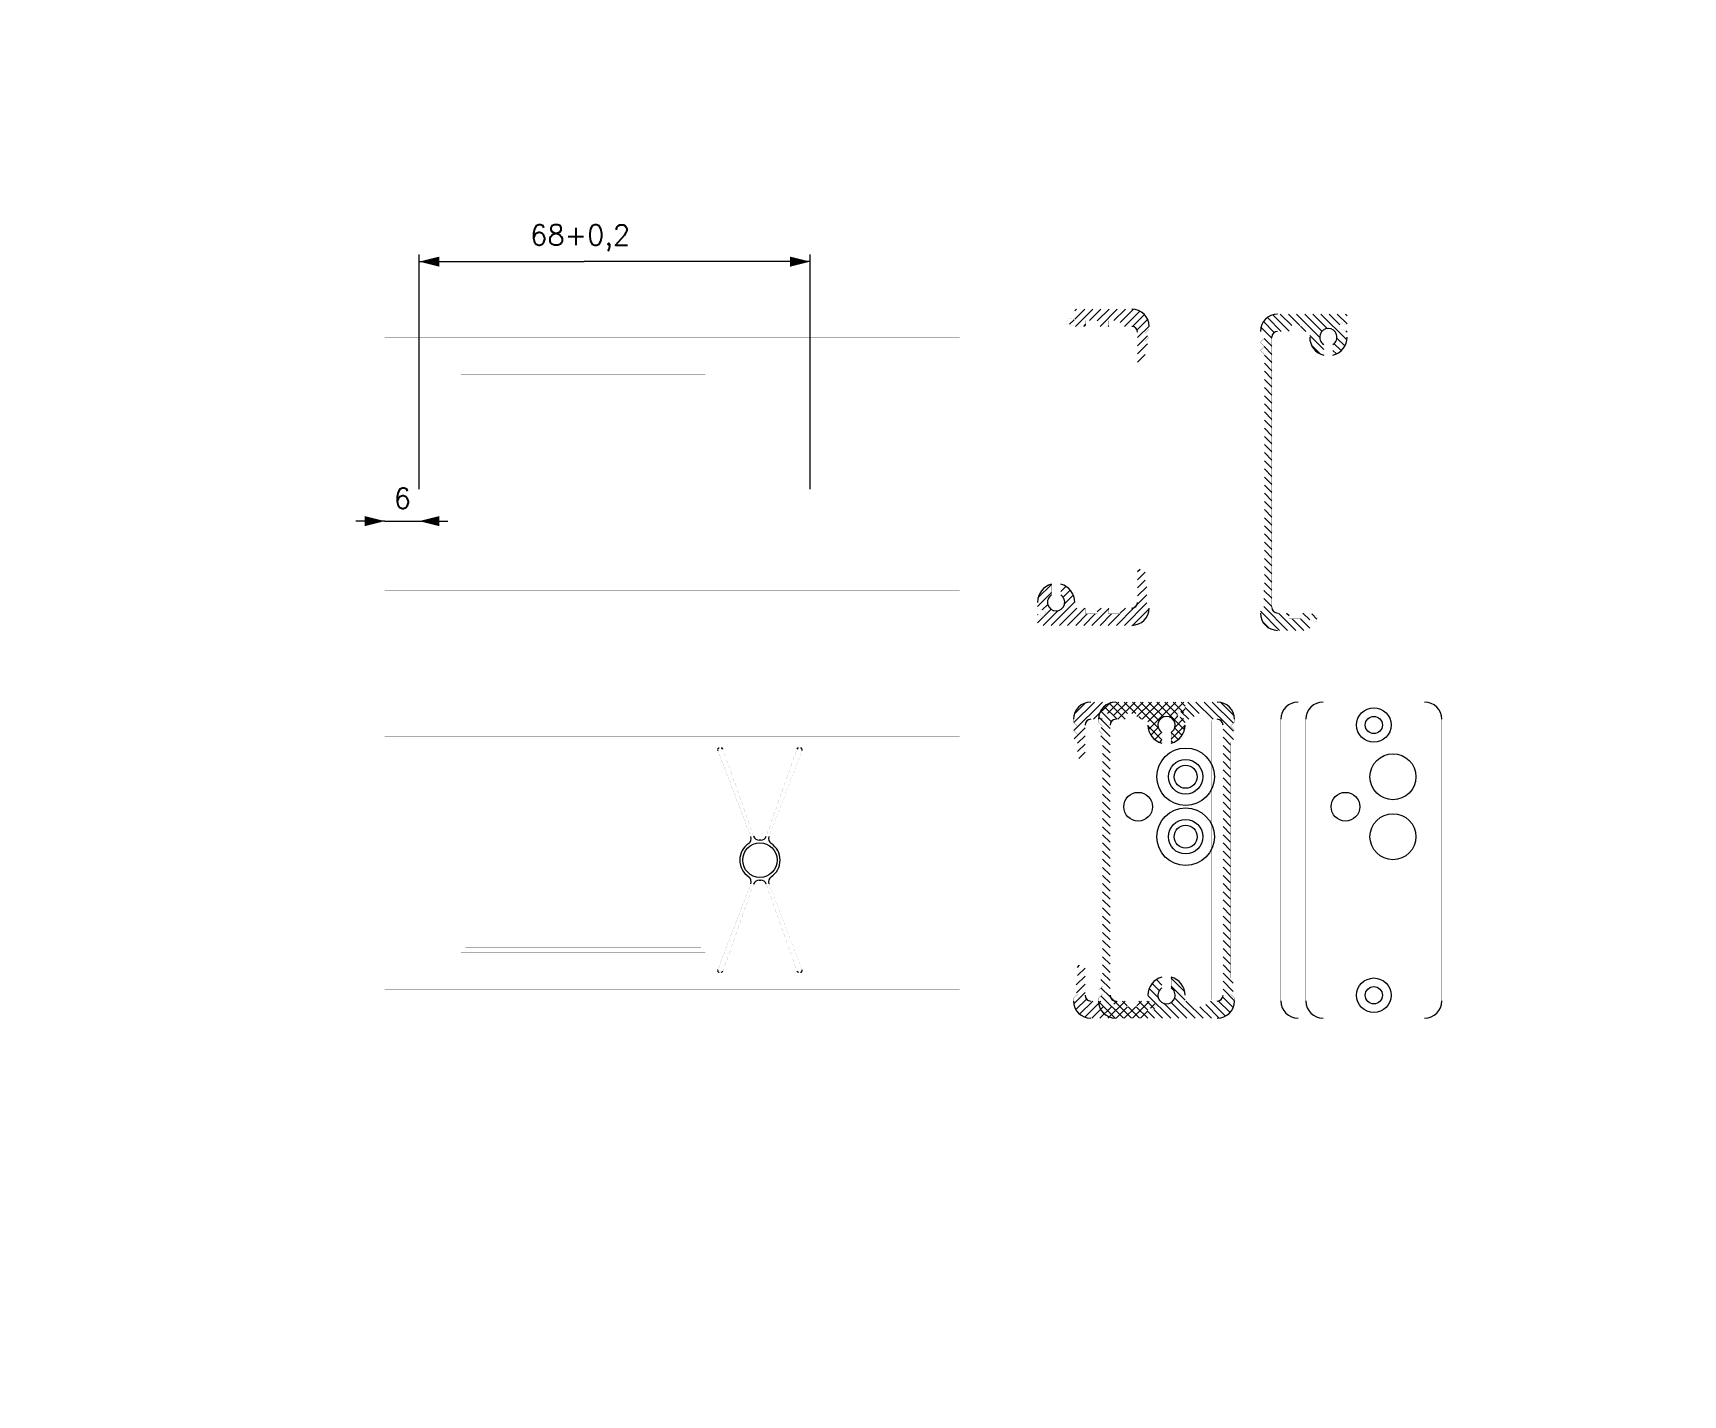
# Model space of a CAD drawing. Extents: x -143 to 143, y -133 to 103.
import ezdxf

# ---------------------------------------------------------------- set-up
doc = ezdxf.new("R2010")
doc.units = 0
doc.header["$LTSCALE"] = 25
for name, color, linetype in [('Bema_ung', 7, 'CONTINUOUS'), ('Hilfslinien', 7, 'CONTINUOUS'), ('Layer1', 7, 'CONTINUOUS')]:
    doc.layers.add(name, color=color, linetype=linetype)
doc.styles.get("Standard").update_dxf_attribs({"font": 'txt.shx'})
doc.dimstyles.get("Standard").update_dxf_attribs({"dimtxt": 2.5, "dimasz": 2.5, "dimexe": 1.25, "dimexo": 0.625, "dimtad": 1, "dimcen": 2.5, "dimazin": 3, "dimtfac": 1, "dimtmove": 0, "dimatfit": 3})

# ---------------------------------------------------------------- blocks, each defined once
blk = doc.blocks.new('*CLMP597661208')
at = {"layer": 'Layer1', "color": 0, "linetype": 'CONTINUOUS'}
for p, q in [((42.83, -13.69), (45.06, -15.92)), ((43.7, -13.14), (46.47, -15.92)), ((44.89, -12.92), (46.89, -14.92)), ((46.3, -12.92), (48.3, -14.92)), ((47.72, -12.92), (52.31, -17.51)), ((49.13, -12.92), (52.37, -16.16)), ((50.54, -12.92), (53.16, -15.53)), ((51.96, -12.92), (56.78, -17.74)), ((53.37, -12.92), (55.54, -15.08)), ((54.79, -12.92), (56.58, -14.71)), ((56.2, -12.92), (56.91, -13.62)), ((41.86, -15.55), (43.83, -17.51)), ((42.21, -14.48), (44.05, -16.32)), ((48.83, -15.44), (49.3, -15.92)), ((50.41, -17.03), (52.86, -19.47)), ((56.02, -15.56), (56.91, -16.45)), ((42.26, -18.78), (43.83, -20.34)), ((42.27, -17.37), (43.83, -18.92)), ((54.46, -18.24), (55.66, -19.45)), ((54.46, -19.65), (54.76, -19.96)), ((55.04, -17.41), (56.35, -18.72)), ((42.53, -20.45), (43.83, -21.75)), ((42.53, -21.87), (43.83, -23.17)), ((42.53, -23.28), (43.83, -24.58)), ((42.53, -24.7), (43.83, -26)), ((42.53, -26.11), (43.83, -27.41)), ((42.53, -27.52), (43.83, -28.82)), ((42.53, -28.94), (43.83, -30.24)), ((42.53, -30.35), (43.83, -31.65)), ((42.53, -31.77), (43.83, -33.07)), ((42.53, -33.18), (43.83, -34.48)), ((42.53, -34.6), (43.83, -35.9)), ((42.53, -36.01), (43.83, -37.31)), ((42.53, -37.42), (43.83, -38.72)), ((42.53, -38.84), (43.83, -40.14)), ((42.53, -40.25), (43.83, -41.55)), ((42.53, -41.67), (43.83, -42.97)), ((42.53, -43.08), (43.83, -44.38)), ((42.53, -44.49), (43.83, -45.79)), ((42.53, -45.91), (43.83, -47.21)), ((42.53, -47.32), (43.83, -48.62)), ((42.53, -48.74), (43.83, -50.04)), ((42.53, -50.15), (43.83, -51.45)), ((42.53, -51.57), (43.83, -52.87)), ((42.53, -52.98), (43.83, -54.28)), ((42.53, -54.39), (43.83, -55.69)), ((42.53, -55.81), (43.83, -57.11)), ((42.53, -57.22), (43.83, -58.52)), ((42.53, -58.64), (43.83, -59.94)), ((42.53, -60.05), (43.83, -61.35)), ((42.24, -62.6), (43.89, -64.25)), ((42.25, -61.19), (43.83, -62.77)), ((41.84, -65.02), (44.72, -67.9)), ((42.24, -64), (46.15, -67.92)), ((43.89, -64.25), (44.5, -64.85)), ((44.5, -64.85), (47.56, -67.92)), ((45.98, -64.92), (46.83, -65.77)), ((46.98, -65.92), (48.98, -67.92)), ((48.39, -65.92), (50.39, -67.92)), ((48.83, -64.94), (50.41, -66.52)), ((50.22, -64.92), (51.56, -66.26))]:
    blk.add_line(p, q, dxfattribs=at)
blk = doc.blocks.new('*CLMP998710560')
at = {"layer": 'Layer1', "color": 0, "linetype": 'CONTINUOUS', "const_width": 0.01}
for points in [[(44.83, -12.92), (56.91, -12.92)], [(56.91, -14.84), (56.91, -12.92)], [(41.83, -16.42), (41.83, -15.92)], [(42.53, -17.12), (41.83, -16.42)], [(41.83, -17.82), (42.53, -17.12)], [(43.83, -16.92), (43.83, -63.92)], [(46.83, -15.92), (44.83, -15.92)], [(46.83, -15.92), (46.83, -14.92)], [(48.83, -14.92), (46.83, -14.92)], [(48.83, -15.92), (48.83, -14.92)], [(50.41, -15.92), (48.83, -15.92)], [(50.41, -16.92), (50.41, -15.92)], [(55.44, -15.33), (55.81, -14.4)], [(56.91, -15.92), (55.44, -15.33)], [(55.81, -14.4), (56.91, -14.84)], [(56.91, -16.92), (56.91, -15.92)], [(42.53, -18.52), (41.83, -17.82)], [(41.83, -19.22), (42.53, -18.52)], [(42.53, -19.92), (41.83, -19.22)], [(42.53, -19.92), (42.53, -60.92)], [(52.86, -18.18), (52.86, -20.07)], [(54.46, -18.18), (54.46, -20.07)], [(42.53, -60.92), (41.83, -61.62)], [(41.83, -61.62), (42.53, -62.32)], [(42.53, -62.32), (41.83, -63.02)], [(41.83, -63.02), (42.53, -63.72)], [(42.53, -63.72), (41.83, -64.42)], [(41.83, -64.92), (41.83, -64.42)], [(46.83, -64.92), (44.83, -64.92)], [(46.83, -64.92), (46.83, -65.92)], [(48.83, -65.92), (46.83, -65.92)], [(48.83, -64.92), (48.83, -65.92)], [(50.41, -64.92), (48.83, -64.92)], [(50.41, -64.92), (51.87, -65.5)], [(51.5, -66.43), (50.41, -65.99)], [(50.41, -65.99), (50.41, -67.92)], [(51.87, -65.5), (51.5, -66.43)], [(44.83, -67.92), (50.41, -67.92)]]:
    blk.add_lwpolyline(points, dxfattribs=at)
at = {"layer": 'Layer1', "color": 0, "linetype": 'CONTINUOUS'}
for centre, radius, start, end in [((44.83, -15.92), 3, 90, 180), ((44.83, -16.92), 1, 90, 180), ((53.66, -16.92), 3.25, 180, 255.75), ((53.66, -16.92), 1.5, 302.231, 237.769), ((53.66, -16.92), 3.25, 284.25, 360), ((44.83, -64.92), 3, 180, 270), ((44.83, -63.92), 1, 180, 270), ((44.83, -63.92), 1, 180, 270)]:
    blk.add_arc(centre, radius, start, end, dxfattribs=at)
at = {"layer": 'Layer1'}
blk.add_blockref('*CLMP597661208', (0, 0), dxfattribs=at)
blk = doc.blocks.new('*CLMP597661576')
at = {"layer": 'Layer1', "color": 0, "linetype": 'CONTINUOUS'}
for p, q in [((56.91, -13.87), (58.48, -15.45)), ((57.36, -12.92), (59.36, -14.92)), ((58.78, -12.92), (61.78, -15.92)), ((60.19, -12.92), (65.29, -18.01)), ((61.61, -12.92), (65.29, -16.6)), ((63.08, -12.98), (65.42, -15.32)), ((55.47, -15.26), (55.6, -15.39)), ((56.16, -14.54), (57.53, -15.92)), ((63.48, -17.62), (65.28, -19.42)), ((63.48, -19.04), (64.78, -20.34)), ((63.48, -20.45), (64.78, -21.75)), ((63.48, -21.87), (64.78, -23.17)), ((63.48, -23.28), (64.78, -24.58)), ((63.48, -24.69), (64.78, -25.99)), ((63.48, -26.11), (64.78, -27.41)), ((63.48, -27.52), (64.78, -28.82)), ((63.48, -28.94), (64.78, -30.24)), ((63.48, -30.35), (64.78, -31.65)), ((63.48, -31.76), (64.78, -33.06)), ((63.48, -33.18), (64.78, -34.48)), ((63.48, -34.59), (64.78, -35.89)), ((63.48, -36.01), (64.78, -37.31)), ((63.48, -37.42), (64.78, -38.72)), ((63.48, -38.84), (64.78, -40.14)), ((63.48, -40.25), (64.78, -41.55)), ((63.48, -41.66), (64.78, -42.96)), ((63.48, -43.08), (64.78, -44.38)), ((63.48, -44.49), (64.78, -45.79)), ((63.48, -45.91), (64.78, -47.21)), ((63.48, -47.32), (64.78, -48.62)), ((63.48, -48.74), (64.78, -50.04)), ((63.48, -50.15), (64.78, -51.45)), ((63.48, -51.56), (64.78, -52.86)), ((63.48, -52.98), (64.78, -54.28)), ((63.48, -54.39), (64.78, -55.69)), ((63.48, -55.81), (64.78, -57.11)), ((63.48, -57.22), (64.78, -58.52)), ((63.48, -58.63), (64.78, -59.93)), ((63.48, -60.05), (65.27, -61.83)), ((50.63, -62.75), (52.25, -64.37)), ((51.16, -61.86), (52.4, -63.1)), ((51.9, -61.19), (52.86, -62.15)), ((54.46, -60.92), (56.83, -63.3)), ((54.46, -62.33), (56.91, -64.78)), ((63.48, -61.46), (65.26, -63.24)), ((63.48, -62.88), (65.48, -64.88)), ((50.41, -63.94), (54.38, -67.92)), ((53.19, -65.31), (55.79, -67.92)), ((54.46, -65.17), (57.21, -67.92)), ((55.06, -64.35), (58.62, -67.92)), ((57.04, -64.92), (60.04, -67.92)), ((58.45, -64.92), (58.48, -64.95)), ((59.45, -65.92), (61.45, -67.92)), ((60.48, -65.53), (62.83, -67.88)), ((61.28, -64.92), (63.91, -67.54)), ((62.66, -64.88), (64.7, -66.92)), ((63.42, -64.23), (65.26, -66.06)), ((50.41, -66.77), (51.55, -67.92)), ((51.47, -66.42), (52.97, -67.92))]:
    blk.add_line(p, q, dxfattribs=at)
blk = doc.blocks.new('*CLMP670563568')
at = {"layer": 'Layer1', "color": 0, "linetype": 'CONTINUOUS', "const_width": 0.01}
for points in [[(56.91, -14.84), (56.91, -12.92)], [(62.48, -12.92), (56.91, -12.92)], [(55.44, -15.33), (55.81, -14.4)], [(56.91, -15.92), (55.44, -15.33)], [(55.81, -14.4), (56.91, -14.84)], [(56.91, -15.92), (58.48, -15.92)], [(58.48, -15.92), (58.48, -14.92)], [(58.48, -14.92), (60.48, -14.92)], [(60.48, -15.92), (60.48, -14.92)], [(60.48, -15.92), (62.48, -15.92)], [(63.48, -63.92), (63.48, -16.92)], [(64.78, -17.12), (65.48, -16.42)], [(65.48, -17.82), (64.78, -17.12)], [(65.48, -15.92), (65.48, -16.42)], [(64.78, -18.52), (65.48, -17.82)], [(65.48, -19.22), (64.78, -18.52)], [(64.78, -19.92), (65.48, -19.22)], [(64.78, -60.92), (64.78, -19.92)], [(52.86, -62.65), (52.86, -60.77)], [(54.46, -62.65), (54.46, -60.77)], [(64.78, -60.92), (65.48, -61.62)], [(65.48, -61.62), (64.78, -62.32)], [(64.78, -62.32), (65.48, -63.02)], [(65.48, -63.02), (64.78, -63.72)], [(50.41, -63.92), (50.41, -64.92)], [(50.41, -64.92), (51.87, -65.5)], [(51.5, -66.43), (50.41, -65.99)], [(50.41, -65.99), (50.41, -67.92)], [(51.87, -65.5), (51.5, -66.43)], [(56.91, -63.92), (56.91, -64.92)], [(56.91, -64.92), (58.48, -64.92)], [(58.48, -64.92), (58.48, -65.92)], [(58.48, -65.92), (60.48, -65.92)], [(60.48, -64.92), (60.48, -65.92)], [(60.48, -64.92), (62.48, -64.92)], [(64.78, -63.72), (65.48, -64.42)], [(65.48, -64.42), (65.48, -64.92)], [(62.48, -67.92), (50.41, -67.92)]]:
    blk.add_lwpolyline(points, dxfattribs=at)
at = {"layer": 'Layer1', "color": 0, "linetype": 'CONTINUOUS'}
for centre, radius, start, end in [((62.48, -15.92), 3, 0, 90), ((62.48, -16.92), 1, 0, 90), ((62.48, -16.92), 1, 0, 90), ((53.66, -63.92), 3.25, 104.25, 180), ((53.66, -63.92), 1.5, 122.231, 57.769), ((53.66, -63.92), 3.25, 360, 75.75), ((62.48, -63.92), 1, 270, 0), ((62.48, -64.92), 3, 270, 0)]:
    blk.add_arc(centre, radius, start, end, dxfattribs=at)
at = {"layer": 'Layer1'}
blk.add_blockref('*CLMP597661576', (0, 0), dxfattribs=at)
blk = doc.blocks.new('*CLMP670563152')
at = {"layer": 'Layer1', "color": 0, "linetype": 'CONTINUOUS', "const_width": 0.01}
for points in [[(51.08, -42.12), (51.08, -59.92)], [(59.98, -42.12), (51.08, -42.12)], [(59.98, -59.92), (59.98, -42.12)], [(51.08, -59.92), (59.98, -59.92)]]:
    blk.add_lwpolyline(points, dxfattribs=at)
blk = doc.blocks.new('*CLMP670562704')
at = {"layer": 'Layer1', "color": 0, "linetype": 'CONTINUOUS'}
for radius in [5, 3, 2]:
    blk.add_circle((56.98, -25.92), radius, dxfattribs=at)
blk = doc.blocks.new('*CLMP670562152')
at = {"layer": 'Layer1', "color": 0, "linetype": 'CONTINUOUS'}
for radius in [5, 3, 2]:
    blk.add_circle((56.98, -36.34), radius, dxfattribs=at)
blk = doc.blocks.new('*CLMP670561840')
at = {"layer": 'Layer1', "color": 0, "linetype": 'CONTINUOUS', "const_width": 0.01}
for points in [[(61.48, -16.17), (59.98, -16.17)], [(59.98, -16.17), (59.98, -64.67)], [(61.48, -64.67), (61.48, -16.17)], [(59.98, -64.67), (61.48, -64.67)]]:
    blk.add_lwpolyline(points, dxfattribs=at)
blk = doc.blocks.new('*CLMP670560472')
at = {"layer": 'Layer1', "color": 0, "linetype": 'CONTINUOUS', "const_width": 0.01}
for points in [[(41.78, -19.21), (40.28, -19.21)], [(40.28, -19.21), (40.28, -62.21)], [(41.78, -62.21), (41.78, -19.21)], [(38.18, -22.71), (38.18, -58.71)], [(40.28, -22.71), (38.18, -22.71)], [(40.28, -58.71), (40.28, -22.71)], [(41.78, -59.92), (41.78, -20.92)], [(41.78, -20.92), (43.78, -20.92)], [(43.78, -20.92), (43.78, -59.92)], [(38.18, -58.71), (40.28, -58.71)], [(43.78, -59.92), (41.78, -59.92)], [(40.28, -62.21), (41.78, -62.21)]]:
    blk.add_lwpolyline(points, dxfattribs=at)
blk = doc.blocks.new('*CLMP597679552')
at = {"layer": 'Layer1', "color": 0, "linetype": 'CONTINUOUS'}
for p, q in [((38.18, -59.06), (38.54, -58.71)), ((38.18, -60.48), (39.48, -59.18)), ((37.97, -62.1), (39.48, -60.59)), ((37.98, -63.51), (39.48, -62.01)), ((37.52, -65.38), (39.48, -63.42)), ((37.89, -66.42), (39.74, -64.58)), ((38.54, -67.19), (40.82, -64.92)), ((39.43, -67.72), (42.23, -64.92)), ((40.65, -67.92), (42.65, -65.92)), ((42.06, -67.92), (44.06, -65.92)), ((43.47, -67.92), (46.47, -64.92)), ((44.48, -65.49), (45.06, -64.92)), ((44.89, -67.92), (46.89, -65.92)), ((46.3, -67.92), (48.3, -65.92)), ((47.72, -67.92), (50.63, -65)), ((48.48, -65.73), (49.3, -64.92)), ((50.87, -66.18), (51.64, -65.41)), ((49.13, -67.92), (50.41, -66.64))]:
    blk.add_line(p, q, dxfattribs=at)
blk = doc.blocks.new('*CLMP594008720')
at = {"layer": 'Layer1', "color": 0, "linetype": 'CONTINUOUS'}
for p, q in [((37.56, -16.49), (41.13, -12.92)), ((37.56, -17.89), (42.54, -12.92)), ((37.65, -14.98), (39.55, -13.08)), ((40.96, -15.92), (43.96, -12.92)), ((43.37, -14.92), (45.37, -12.92)), ((44.48, -15.22), (46.79, -12.92)), ((45.2, -15.92), (48.2, -12.92)), ((47.61, -14.92), (49.61, -12.92)), ((48.48, -15.46), (51.03, -12.92)), ((49.44, -15.92), (52.44, -12.92)), ((50.41, -16.37), (53.86, -12.92)), ((50.51, -17.68), (55.27, -12.92)), ((54.11, -15.49), (56.69, -12.92)), ((56.39, -14.63), (56.91, -14.11)), ((42.37, -15.92), (42.48, -15.8)), ((54.46, -19.39), (56.9, -16.94)), ((54.91, -16.1), (55.62, -15.4)), ((55.09, -17.34), (56.63, -15.8)), ((37.57, -19.3), (39.48, -17.39)), ((38.18, -20.1), (39.48, -18.8)), ((50.93, -18.67), (52.23, -17.37)), ((51.6, -19.42), (52.84, -18.17)), ((52.49, -19.93), (52.86, -19.57)), ((38.18, -21.52), (39.48, -20.22)), ((38.41, -22.71), (39.48, -21.63))]:
    blk.add_line(p, q, dxfattribs=at)
blk = doc.blocks.new('*CLMP670548056')
at = {"layer": 'Layer1', "color": 0, "linetype": 'CONTINUOUS', "const_width": 0.01}
for points in [[(56.91, -12.92), (40.48, -12.92)], [(56.91, -14.84), (56.91, -12.92)], [(37.48, -15.92), (37.48, -16.42)], [(38.18, -17.12), (37.48, -16.42)], [(37.48, -17.82), (38.18, -17.12)], [(39.48, -16.92), (39.48, -22.71)], [(40.48, -15.92), (42.48, -15.92)], [(42.48, -15.92), (42.48, -14.92)], [(42.48, -14.92), (44.48, -14.92)], [(44.48, -15.92), (44.48, -14.92)], [(44.48, -15.92), (46.48, -15.92)], [(46.48, -15.92), (46.48, -14.92)], [(46.48, -14.92), (48.48, -14.92)], [(48.48, -15.92), (48.48, -14.92)], [(48.48, -15.92), (50.41, -15.92)], [(50.41, -16.92), (50.41, -15.92)], [(55.44, -15.33), (55.81, -14.4)], [(56.91, -15.92), (55.44, -15.33)], [(55.81, -14.4), (56.91, -14.84)], [(56.91, -16.92), (56.91, -15.92)], [(38.18, -18.52), (37.48, -17.82)], [(37.48, -19.22), (38.18, -18.52)], [(38.18, -19.92), (37.48, -19.22)], [(38.18, -22.71), (38.18, -19.92)], [(52.86, -18.18), (52.86, -20.07)], [(54.46, -18.18), (54.46, -20.07)], [(39.48, -22.71), (38.18, -22.71)], [(38.18, -58.71), (38.18, -22.71)], [(39.48, -22.71), (39.48, -58.71)], [(38.18, -60.92), (38.18, -58.71)], [(39.48, -58.71), (38.18, -58.71)], [(39.48, -58.71), (39.48, -63.92)], [(38.18, -60.92), (37.48, -61.62)], [(37.48, -61.62), (38.18, -62.32)], [(38.18, -62.32), (37.48, -63.02)], [(37.48, -63.02), (38.18, -63.72)], [(38.18, -63.72), (37.48, -64.42)], [(37.48, -64.42), (37.48, -64.92)], [(40.48, -64.92), (42.48, -64.92)], [(42.48, -64.92), (42.48, -65.92)], [(42.48, -65.92), (44.48, -65.92)], [(44.48, -64.92), (46.48, -64.92)], [(44.48, -64.92), (44.48, -65.92)], [(46.48, -64.92), (46.48, -65.92)], [(46.48, -65.92), (48.48, -65.92)], [(48.48, -64.92), (48.48, -65.92)], [(48.48, -64.92), (50.41, -64.92)], [(50.41, -64.92), (51.87, -65.5)], [(50.41, -65.99), (50.41, -67.92)], [(51.5, -66.43), (50.41, -65.99)], [(51.87, -65.5), (51.5, -66.43)], [(50.41, -67.92), (40.48, -67.92)]]:
    blk.add_lwpolyline(points, dxfattribs=at)
at = {"layer": 'Layer1', "color": 0, "linetype": 'CONTINUOUS'}
for centre, radius, start, end in [((40.48, -15.92), 3, 90, 180), ((40.48, -16.92), 1, 90, 180), ((40.48, -16.92), 1, 90, 180), ((53.66, -16.92), 3.25, 180, 255.75), ((53.66, -16.92), 1.5, 302.231, 237.769), ((53.66, -16.92), 3.25, 284.25, 360), ((40.48, -64.92), 3, 180, 270), ((40.48, -63.92), 1, 180, 270)]:
    blk.add_arc(centre, radius, start, end, dxfattribs=at)
at = {"layer": 'Layer1'}
for name in ['*CLMP594008720', '*CLMP597679552']:
    blk.add_blockref(name, (0, 0), dxfattribs=at)
blk = doc.blocks.new('*CLMP670547648')
at = {"layer": 'Layer1', "color": 0, "linetype": 'CONTINUOUS', "const_width": 0.01}
for points in [[(87.14, -42.12), (87.14, -59.92)], [(96.04, -42.12), (87.14, -42.12)], [(96.04, -59.92), (96.04, -42.12)], [(87.14, -59.92), (96.04, -59.92)]]:
    blk.add_lwpolyline(points, dxfattribs=at)
blk = doc.blocks.new('*CLMP670544064')
at = {"layer": 'Layer1', "color": 0, "linetype": 'CONTINUOUS', "const_width": 0.01}
for points in [[(-25.56, 45.92), (-25.56, 9.92)], [(-8.56, 45.92), (-25.56, 45.92)], [(-8.56, 9.92), (-8.56, 45.92)], [(-25.56, 9.92), (-8.56, 9.92)]]:
    blk.add_lwpolyline(points, dxfattribs=at)
blk = doc.blocks.new('*DIM670540104')
at = {"layer": 'Bema_ung', "color": 5, "linetype": 'CONTINUOUS'}
for p, q in [((-76.31, 24.1), (-76.31, 64.93)), ((-76.31, 63.68), (-47.6, 63.68)), ((-8.31, 63.68), (-47.6, 63.68)), ((-8.31, 24.1), (-8.31, 64.93))]:
    blk.add_line(p, q, dxfattribs=at)
for points in [[(-76.31, 63.68), (-72.81, 64.55), (-76.31, 63.68), (-72.81, 62.8)], [(-8.31, 63.68), (-11.81, 62.8), (-8.31, 63.68), (-11.81, 64.55)]]:
    blk.add_solid(points, dxfattribs=at)
blk.add_text('68+0,2', height=3.5, dxfattribs=at).set_placement((-57.01, 66.57))
blk = doc.blocks.new('*DIM670528776')
at = {"layer": 'Bema_ung', "color": 5, "linetype": 'CONTINUOUS'}
for p, q in [((-82.31, 18.55), (-87.31, 18.55)), ((-82.31, 18.55), (-76.31, 18.55)), ((-82.31, 18.55), (-82.31, 18.55)), ((-76.31, 18.55), (-76.31, 18.55)), ((-76.31, 18.55), (-71.31, 18.55))]:
    blk.add_line(p, q, dxfattribs=at)
for points in [[(-82.31, 18.55), (-85.81, 17.67), (-82.31, 18.55), (-85.81, 19.42)], [(-76.31, 18.55), (-72.81, 19.42), (-76.31, 18.55), (-72.81, 17.67)]]:
    blk.add_solid(points, dxfattribs=at)
blk.add_text('6', height=3.5, dxfattribs=at).set_placement((-80.72, 20.77))
blk = doc.blocks.new('*CLMP1027602976')
at = {"layer": 'Layer1', "color": 0, "linetype": 'CONTINUOUS'}
for p, q in [((37.7, 55.1), (38.02, 55.42)), ((37.7, 53.69), (39.44, 55.42)), ((37.85, 52.42), (40.85, 55.42)), ((40.26, 53.42), (42.26, 55.42)), ((41.62, 53.37), (43.68, 55.42)), ((42.09, 52.42), (45.09, 55.42)), ((44.51, 53.42), (46.51, 55.42)), ((45.62, 53.12), (47.91, 55.41)), ((46.34, 52.42), (49, 55.09)), ((36.8, 52.79), (37.57, 53.55)), ((39.26, 52.42), (39.62, 52.78)), ((43.51, 52.42), (43.62, 52.54)), ((47.74, 52.41), (49.8, 54.48)), ((48.55, 51.81), (50.37, 53.63)), ((48.62, 50.47), (50.62, 52.47)), ((48.62, 49.05), (50.36, 50.79)), ((48.62, 47.64), (50.36, 49.38)), ((48.62, 46.22), (49.92, 47.52))]:
    blk.add_line(p, q, dxfattribs=at)
blk = doc.blocks.new('*CLMP670528984')
at = {"layer": 'Layer1', "color": 0, "linetype": 'CONTINUOUS'}
for p, q in [((48.62, 9.78), (49.06, 10.22)), ((48.62, 8.36), (49.92, 9.66)), ((31.2, 3.67), (33.65, 6.12)), ((31.3, 5.18), (33.65, 7.53)), ((35.25, 6.3), (36.13, 7.19)), ((35.66, 5.3), (36.9, 6.55)), ((48.62, 6.95), (49.92, 8.25)), ((48.62, 5.53), (50.22, 7.13)), ((32.04, 3.09), (33, 4.05)), ((32.2, 0.42), (34.73, 2.95)), ((32.31, 1.95), (33.57, 3.21)), ((33.61, 0.42), (37.69, 4.51)), ((35.03, 0.42), (38.03, 3.42)), ((35.92, 4.15), (37.44, 5.67)), ((36.44, 0.42), (39.44, 3.42)), ((40.68, 0.42), (43.62, 3.36)), ((41.62, 2.78), (42.27, 3.42)), ((44.93, 0.42), (48, 3.5)), ((45.62, 2.53), (46.51, 3.42)), ((46.34, 0.42), (50.23, 4.31)), ((47.77, 0.44), (50.61, 3.28)), ((48, 3.5), (48.55, 4.04)), ((48.55, 4.04), (50.22, 5.72)), ((31.2, 2.25), (31.27, 2.32)), ((31.2, 0.84), (32.28, 1.92)), ((37.86, 0.42), (39.86, 2.42)), ((39.27, 0.42), (41.27, 2.42)), ((42.1, 0.42), (44.1, 2.42)), ((43.51, 0.42), (45.51, 2.42))]:
    blk.add_line(p, q, dxfattribs=at)
blk = doc.blocks.new('*CLMP1004535744')
at = {"layer": 'Layer1', "color": 0, "linetype": 'CONTINUOUS', "const_width": 0.01}
for points in [[(37.7, 53.5), (37.7, 55.42)], [(37.7, 55.42), (47.62, 55.42)], [(36.24, 53.01), (36.61, 53.94)], [(37.7, 52.42), (36.24, 53.01)], [(36.61, 53.94), (37.7, 53.5)], [(39.62, 52.42), (37.7, 52.42)], [(39.62, 52.42), (39.62, 53.42)], [(41.62, 53.42), (39.62, 53.42)], [(41.62, 52.42), (41.62, 53.42)], [(43.62, 52.42), (41.62, 52.42)], [(45.62, 53.42), (43.62, 53.42)], [(43.62, 52.42), (43.62, 53.42)], [(45.62, 52.42), (45.62, 53.42)], [(47.62, 52.42), (45.62, 52.42)], [(49.92, 51.22), (50.62, 51.92)], [(50.62, 51.92), (50.62, 52.42)], [(48.62, 46.22), (48.62, 51.42)], [(50.62, 50.52), (49.92, 51.22)], [(49.92, 49.82), (50.62, 50.52)], [(50.62, 49.12), (49.92, 49.82)], [(49.92, 48.42), (50.62, 49.12)], [(48.62, 10.22), (48.62, 46.22)], [(48.62, 46.22), (49.92, 46.22)], [(49.92, 48.42), (49.92, 46.22)], [(49.92, 46.22), (49.92, 10.22)], [(48.62, 10.22), (49.92, 10.22)], [(48.62, 4.42), (48.62, 10.22)], [(49.92, 10.22), (49.92, 7.42)], [(33.65, 5.69), (33.65, 7.57)], [(35.25, 5.69), (35.25, 7.57)], [(49.92, 7.42), (50.62, 6.72)], [(50.62, 6.72), (49.92, 6.02)], [(49.92, 6.02), (50.62, 5.32)], [(31.2, 4.42), (31.2, 3.42)], [(31.2, 3.42), (32.66, 2.84)], [(37.7, 4.42), (37.7, 3.42)], [(39.62, 3.42), (37.7, 3.42)], [(39.62, 3.42), (39.62, 2.42)], [(41.62, 3.42), (41.62, 2.42)], [(43.62, 3.42), (41.62, 3.42)], [(43.62, 3.42), (43.62, 2.42)], [(45.62, 3.42), (45.62, 2.42)], [(47.62, 3.42), (45.62, 3.42)], [(50.62, 5.32), (49.92, 4.62)], [(49.92, 4.62), (50.62, 3.92)], [(50.62, 3.42), (50.62, 3.92)], [(31.2, 2.35), (31.2, 0.42)], [(32.29, 1.91), (31.2, 2.35)], [(31.2, 0.42), (47.62, 0.42)], [(32.66, 2.84), (32.29, 1.91)], [(41.62, 2.42), (39.62, 2.42)], [(45.62, 2.42), (43.62, 2.42)]]:
    blk.add_lwpolyline(points, dxfattribs=at)
at = {"layer": 'Layer1', "color": 0, "linetype": 'CONTINUOUS'}
for centre, radius, start, end in [((47.62, 52.42), 3, 0, 90), ((47.62, 51.42), 1, 0, 90), ((34.45, 4.42), 3.25, 104.25, 180), ((34.45, 4.42), 3.25, 360, 75.75), ((34.45, 4.42), 1.5, 122.231, 57.769), ((47.62, 4.42), 1, 270, 0), ((47.62, 4.42), 1, 270, 0), ((47.62, 3.42), 3, 270, 0)]:
    blk.add_arc(centre, radius, start, end, dxfattribs=at)
at = {"layer": 'Layer1'}
for name in ['*CLMP1027602976', '*CLMP670528984']:
    blk.add_blockref(name, (0, 0), dxfattribs=at)
blk = doc.blocks.new('*CLMP1027590320')
at = {"layer": 'Layer1', "color": 0, "linetype": 'CONTINUOUS'}
for p, q in [((73.44, 54.55), (75.44, 52.55)), ((74.86, 54.55), (76.86, 52.55)), ((76.27, 54.55), (80.33, 50.5)), ((77.69, 54.55), (80.7, 51.54)), ((79.1, 54.55), (81.63, 52.02)), ((80.51, 54.55), (85, 50.07)), ((81.93, 54.55), (83.8, 52.68)), ((83.34, 54.55), (85.05, 52.85)), ((84.76, 54.55), (85.05, 54.26)), ((70.07, 52.27), (71.97, 50.37)), ((70.5, 53.25), (72.4, 51.35)), ((71.2, 53.96), (73.62, 51.55)), ((72.16, 54.42), (74.97, 51.61)), ((76.97, 52.44), (77.86, 51.55)), ((70.61, 48.9), (71.97, 47.54)), ((70.62, 50.3), (71.97, 48.96)), ((78.55, 50.86), (81, 48.41)), ((78.91, 49.08), (80.35, 47.65)), ((82.78, 49.45), (84.03, 48.2)), ((83.27, 50.38), (84.64, 49.01)), ((84.85, 51.63), (85.05, 51.43)), ((70.67, 47.43), (71.97, 46.13)), ((70.67, 46.01), (71.97, 44.71)), ((82.6, 48.23), (83.19, 47.63)), ((70.67, 44.6), (71.97, 43.3)), ((70.67, 43.19), (71.97, 41.89)), ((70.67, 41.77), (71.97, 40.47)), ((70.67, 40.36), (71.97, 39.06)), ((70.67, 38.94), (71.97, 37.64)), ((70.67, 37.53), (71.97, 36.23)), ((70.67, 36.11), (71.97, 34.81)), ((70.67, 34.7), (71.97, 33.4)), ((70.67, 33.29), (71.97, 31.99)), ((70.67, 31.87), (71.97, 30.57)), ((70.67, 30.46), (71.97, 29.16)), ((70.67, 29.04), (71.97, 27.74)), ((70.67, 27.63), (71.97, 26.33)), ((70.67, 26.22), (71.97, 24.92)), ((70.67, 24.8), (71.97, 23.5)), ((70.67, 23.39), (71.97, 22.09)), ((70.67, 21.97), (71.97, 20.67)), ((70.67, 20.56), (71.97, 19.26)), ((70.67, 19.14), (71.97, 17.84)), ((70.67, 17.73), (71.97, 16.43)), ((70.67, 16.32), (71.97, 15.02)), ((70.67, 14.9), (71.97, 13.6)), ((70.67, 13.49), (71.97, 12.19)), ((70.67, 12.07), (71.97, 10.77)), ((70.67, 10.66), (71.97, 9.36)), ((70.67, 9.24), (71.97, 7.94)), ((70.6, 6.48), (71.97, 5.12)), ((70.67, 7.83), (71.97, 6.53)), ((69.97, 2.87), (73.29, -0.45)), ((70.59, 5.08), (71.97, 3.7)), ((70.59, 3.67), (74.7, -0.45)), ((70.39, 1.03), (71.45, -0.02)), ((73.12, 2.55), (76.12, -0.45)), ((74.53, 2.55), (74.97, 2.12)), ((75.53, 1.55), (77.53, -0.45)), ((76.95, 1.55), (78.55, -0.05)), ((77.36, 2.55), (78.55, 1.37)), ((78.93, 2.4), (79.82, 1.5))]:
    blk.add_line(p, q, dxfattribs=at)
blk = doc.blocks.new('*CLMP589270712')
at = {"layer": 'Layer1', "color": 0, "linetype": 'CONTINUOUS', "const_width": 0.01}
for points in [[(72.97, 54.55), (85.05, 54.55)], [(85.05, 52.63), (85.05, 54.55)], [(74.97, 51.55), (74.97, 52.55)], [(76.97, 52.55), (74.97, 52.55)], [(76.97, 51.55), (76.97, 52.55)], [(83.58, 52.14), (83.95, 53.06)], [(85.05, 51.55), (83.58, 52.14)], [(83.95, 53.06), (85.05, 52.63)], [(69.97, 51.05), (69.97, 51.55)], [(70.67, 50.35), (69.97, 51.05)], [(69.97, 49.65), (70.67, 50.35)], [(70.67, 48.95), (69.97, 49.65)], [(69.97, 48.25), (70.67, 48.95)], [(71.97, 50.55), (71.97, 3.55)], [(74.97, 51.55), (72.97, 51.55)], [(78.55, 51.55), (76.97, 51.55)], [(78.55, 50.55), (78.55, 51.55)], [(81, 49.28), (81, 47.4)], [(82.6, 49.28), (82.6, 47.4)], [(85.05, 50.55), (85.05, 51.55)], [(70.67, 47.55), (69.97, 48.25)], [(70.67, 47.55), (70.67, 6.55)], [(70.67, 6.55), (69.97, 5.85)], [(69.97, 5.85), (70.67, 5.15)], [(70.67, 5.15), (69.97, 4.45)], [(69.97, 4.45), (70.67, 3.75)], [(70.67, 3.75), (69.97, 3.05)], [(69.97, 2.55), (69.97, 3.05)], [(74.97, 2.55), (72.97, 2.55)], [(74.97, 2.55), (74.97, 1.55)], [(76.97, 1.55), (74.97, 1.55)], [(76.97, 2.55), (76.97, 1.55)], [(78.55, 2.55), (76.97, 2.55)], [(78.55, 2.55), (80.01, 1.97)], [(79.64, 1.04), (78.55, 1.47)], [(78.55, 1.47), (78.55, -0.45)], [(80.01, 1.97), (79.64, 1.04)], [(72.97, -0.45), (78.55, -0.45)]]:
    blk.add_lwpolyline(points, dxfattribs=at)
at = {"layer": 'Layer1', "color": 0, "linetype": 'CONTINUOUS'}
for centre, radius, start, end in [((72.97, 51.55), 3, 90, 180), ((81.8, 50.55), 1.5, 302.231, 237.769), ((72.97, 50.55), 1, 90, 180), ((81.8, 50.55), 3.25, 180, 255.75), ((81.8, 50.55), 3.25, 284.25, 360), ((72.97, 3.55), 1, 180, 270), ((72.97, 3.55), 1, 180, 270), ((72.97, 2.55), 3, 180, 270)]:
    blk.add_arc(centre, radius, start, end, dxfattribs=at)
at = {"layer": 'Layer1'}
blk.add_blockref('*CLMP1027590320', (0, 0), dxfattribs=at)

msp = doc.modelspace()

# ---------------------------------------------------------------- linework, layer by layer
at = {"layer": 'Hilfslinien', "color": 0, "linetype": 'CONTINUOUS', "const_width": 0.007}
for points in [[(53.655, -123.196), (53.655, 103.441)], [(-24.556, -133.439), (-24.556, 100.715)], [(-9.556, -133.439), (-9.556, 100.715)], [(-143.474, -20.915), (143.473, -20.915)], [(-143.458, -31.126), (143.455, -31.126)], [(-143.474, -59.915), (143.473, -59.915)]]:
    msp.add_lwpolyline(points, dxfattribs=at)
at = {"layer": 'Layer1', "color": 0, "linetype": 'CONTINUOUS', "const_width": 0.01}
for points in [[(17.694, 55.424), (-82.306, 55.424)], [(-82.306, 55.424), (-82.306, 0.424)], [(-2.306, 0.424), (-2.306, 55.424)], [(17.694, 0.424), (17.694, 55.424)], [(-82.306, 50.424), (17.694, 50.424)], [(-82.306, 49.424), (17.694, 49.424)], [(-82.306, 48.424), (17.694, 48.424)], [(-8.306, 45.924), (-76.306, 45.924)], [(-76.306, 45.924), (-76.306, 9.924)], [(-8.306, 9.924), (-8.306, 45.924)], [(-25.806, 44.924), (-69.806, 44.924)], [(-69.806, 44.924), (-69.806, 10.924)], [(-69.056, 44.049), (-26.556, 44.049)], [(-69.056, 11.799), (-69.056, 44.049)], [(-27.306, 43.174), (-68.306, 43.174)], [(-68.306, 43.174), (-68.306, 12.674)], [(-27.306, 12.674), (-27.306, 43.174)], [(-26.556, 44.049), (-26.556, 11.799)], [(-25.806, 10.924), (-25.806, 44.924)], [(-91.15, 27.924), (25.267, 27.924)], [(-25.306, 19.508), (-25.556, 19.508)], [(-26.556, 11.799), (-69.056, 11.799)], [(-68.306, 12.674), (-27.306, 12.674)], [(-76.306, 9.924), (-8.306, 9.924)], [(-69.806, 10.924), (-25.806, 10.924)], [(-82.306, 7.424), (17.694, 7.424)], [(-82.306, 6.424), (17.694, 6.424)], [(-82.306, 5.424), (17.694, 5.424)], [(-82.306, 0.424), (17.694, 0.424)], [(-82.306, -12.915), (-82.306, -67.915)], [(17.694, -12.915), (-82.306, -12.915)], [(-2.306, -67.915), (-2.306, -12.915)], [(17.694, -67.915), (17.694, -12.915)], [(76.539, -12.915), (98.539, -12.915)], [(73.539, -64.915), (73.539, -15.915)], [(77.881, -15.915), (77.881, -64.915)], [(101.539, -15.915), (101.539, -64.915)], [(-82.306, -17.915), (17.694, -17.915)], [(-82.306, -18.915), (17.694, -18.915)], [(-82.306, -19.915), (17.694, -19.915)], [(-24.399, -21.323), (-18.631, -36.32)], [(-23.769, -20.915), (-24.119, -20.915)], [(-18.168, -36.25), (-23.486, -21.116)], [(-10.627, -21.116), (-15.944, -36.25)], [(-15.481, -36.32), (-9.713, -21.323)], [(-9.993, -20.915), (-10.344, -20.915)], [(-25.806, -23.415), (-69.806, -23.415)], [(-69.806, -23.415), (-69.806, -57.415)], [(-69.056, -24.29), (-26.556, -24.29)], [(-69.056, -56.54), (-69.056, -24.29)], [(-27.306, -25.165), (-68.306, -25.165)], [(-68.306, -25.165), (-68.306, -55.665)], [(-27.306, -55.665), (-27.306, -25.165)], [(-26.556, -24.29), (-26.556, -56.54)], [(-25.806, -57.415), (-25.806, -23.415)], [(56.984, -25.915), (56.984, -36.338)], [(-24.399, -59.507), (-18.631, -44.51)], [(-18.168, -44.58), (-23.486, -59.715)], [(-10.627, -59.715), (-15.944, -44.58)], [(-15.481, -44.51), (-9.713, -59.507)], [(-26.556, -56.54), (-69.056, -56.54)], [(-68.306, -55.665), (-27.306, -55.665)], [(-69.806, -57.415), (-25.806, -57.415)], [(-24.119, -59.915), (-23.769, -59.915)], [(-10.344, -59.915), (-9.993, -59.915)], [(-82.306, -60.915), (17.694, -60.915)], [(-82.306, -61.915), (17.694, -61.915)], [(-82.306, -62.915), (17.694, -62.915)], [(-82.306, -67.915), (17.694, -67.915)], [(98.539, -67.915), (76.539, -67.915)]]:
    msp.add_lwpolyline(points, dxfattribs=at)
at = {"layer": 'Layer1', "color": 0, "linetype": 'CONTINUOUS'}
for centre, radius in [((89.71, -16.915), 3), ((89.71, -16.915), 1.5), ((93.039, -25.915), 4), ((48.714, -31.126), 2.5), ((84.769, -31.126), 2.5), ((93.039, -36.338), 4), ((-17.056, -40.415), 3), ((89.71, -63.915), 3), ((89.71, -63.915), 1.5)]:
    msp.add_circle(centre, radius, dxfattribs=at)
for centre, radius, start, end in [((76.539, -15.915), 3, 90, 180), ((80.881, -15.915), 3, 90, 180), ((98.539, -15.915), 3, 0, 90), ((-24.119, -21.215), 0.3, 90, 201.03751), ((-23.769, -21.215), 0.3, 19.35899, 90), ((-10.344, -21.215), 0.3, 90, 160.64101), ((-9.993, -21.215), 0.3, 338.96249, 90), ((-19.565, -36.679), 1, 303.8771, 21.03751), ((-17.225, -35.918), 1, 199.35899, 272.14833), ((-17.056, -40.415), 3.5, 87.85167, 92.14833), ((-16.888, -35.918), 1, 267.85167, 340.64101), ((-14.548, -36.679), 1, 158.96249, 236.1229), ((-17.056, -40.415), 3.5, 123.8771, 236.1229), ((-17.056, -40.415), 3.5, 303.8771, 56.1229), ((-19.565, -44.151), 1, 338.96249, 56.1229), ((-17.225, -44.912), 1, 87.85167, 160.64101), ((-17.056, -40.415), 3.5, 267.85167, 272.14833), ((-16.888, -44.912), 1, 19.35899, 92.14833), ((-14.548, -44.151), 1, 123.8771, 201.03751), ((-24.119, -59.615), 0.3, 158.96249, 270), ((-23.769, -59.615), 0.3, 270, 340.64101), ((-10.344, -59.615), 0.3, 199.35899, 270), ((-9.993, -59.615), 0.3, 270, 21.03751), ((76.539, -64.915), 3, 180, 270), ((80.881, -64.915), 3, 180, 270), ((98.539, -64.915), 3, 270, 0)]:
    msp.add_arc(centre, radius, start, end, dxfattribs=at)

# ---------------------------------------------------------------- block references
at = {"layer": 'Layer1'}
for name in ['*CLMP1004535744', '*CLMP589270712', '*CLMP670544064', '*CLMP670548056', '*CLMP998710560', '*CLMP670563568', '*CLMP670561840', '*CLMP670560472', '*CLMP670562704', '*CLMP670562152', '*CLMP670563152', '*CLMP670547648']:
    msp.add_blockref(name, (0, 0), dxfattribs=at)

# ---------------------------------------------------------------- dimensions: what is measured, and where the dimension line sits
at = {"layer": 'Bema_ung', "color": 5}
dim = msp.add_linear_dim(base=(-8.306, 63.676), p1=(-76.306, 24.105), p2=(-8.306, 24.105), dimstyle='Standard', dxfattribs=at)
dim.commit()
dim.dimension.update_dxf_attribs({"geometry": '*DIM670540104', "text_midpoint": (-47.598, 63.676)})
dim = msp.add_linear_dim(base=(-76.30625, 18.54826389), p1=(-82.30625, 18.54826389), p2=(-76.30625, 18.54826389), angle=90, dimstyle='Standard', dxfattribs=at)
dim.commit()
dim.dimension.update_dxf_attribs({"geometry": '*DIM670528776', "text_midpoint": (0, 0)})

doc.saveas('drawing.dxf')
